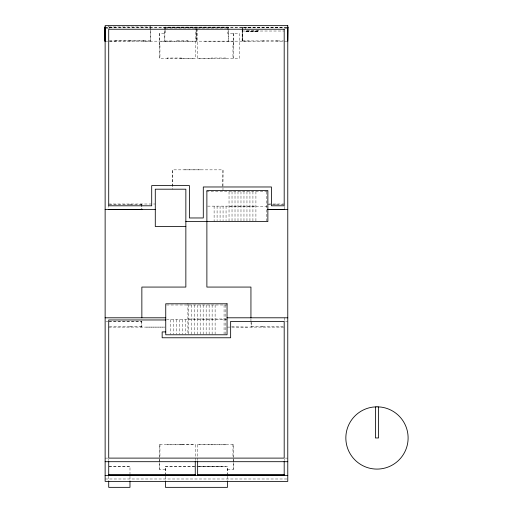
<?xml version="1.0" encoding="UTF-8"?>
<svg xmlns="http://www.w3.org/2000/svg" width="513" height="513" viewBox="0 0 513 513"><rect width="100%" height="100%" fill="white"/><g stroke="black" fill="none" stroke-linecap="round" stroke-linejoin="round"><path stroke-width="0.38" stroke-dasharray="2.56 1.92" d="M242.38 30.35L242.142 40.572M242.38 29.562L242.38 27.202L242.38 41.168L242.373 27.439L284.189 27.439M108.711 26.984L150.527 26.984M105.127 27.202L287.479 27.202M109.436 27.324L115.406 27.324M243.098 27.324L249.074 27.324M105.127 27.439L287.774 27.439M165.436 27.74L195.261 27.74M197.646 27.74L227.471 27.74M165.436 28.042L195.261 28.042M197.646 28.042L227.471 28.042M105.845 28.638L108.718 28.638L108.711 25.65M284.593 28.638L286.979 28.638M242.386 31.024L284.189 31.024M246.317 31.19L257.802 31.19M246.317 31.351L257.802 31.351M109.436 40.931L129.263 40.931M129.981 40.931L150.527 40.931M242.38 40.931L262.925 40.931M277.501 40.931L283.477 40.931M109.436 41.046L115.406 41.046M143.839 41.046L149.809 41.046M164.859 41.046L173.465 40.931M243.098 41.046L249.074 41.046M105.133 41.168L287.774 41.168M159.466 45.599L159.941 45.599L159.941 58.501M233.441 45.599L232.966 45.599L232.966 58.501M159.466 46.317L159.941 46.317M232.966 46.317L233.441 46.317M159.466 57.783L159.941 57.783M232.966 57.783L233.441 57.783M181.602 58.264L195.261 58.264M197.646 58.264L211.305 58.264M172.56 170.444L172.56 187.771M222.982 170.444L222.745 187.771M206.547 191.753L267.863 191.753M108.711 204.007L155.285 204.007M268.575 204.007L284.189 204.007M109.436 204.245L130.289 204.245M276.385 204.245L284.189 204.245M141.614 204.482L130.289 204.482L130.289 204.007M267.863 204.482L276.385 204.482L276.385 204.007M207.598 206.13L255.916 206.13M229.035 206.354L267.863 206.354M166.52 304.991L227.06 304.991M187.905 318.99L226.727 318.99M166.507 319.586L227.06 319.586M109.314 321.484L141.857 321.484L141.857 327.095M105.851 321.722L107.999 321.722M108.718 321.722L141.857 321.722M285.626 321.722L287.774 321.722M141.614 326.621L130.289 326.621L130.289 327.095M251.293 326.621L262.618 326.621L262.618 327.095M109.436 326.858L130.289 326.858M231.652 326.858L247.471 327.095M262.618 326.858L283.477 326.858M108.718 327.095L165.744 327.095M227.387 327.095L284.189 327.095M181.602 444.585L195.261 444.585M197.646 444.585L211.305 444.585M159.466 445.06L159.941 445.06M232.966 445.06L233.441 445.06M159.466 456.532L159.941 456.532M232.966 456.532L233.441 456.532M105.133 458.109L107.999 458.109M285.382 458.109L287.774 458.109M109.07 466.208L129.981 466.208L129.981 475.404M194.658 466.208L165.436 466.208L165.436 475.404M198.242 466.208L227.464 466.208L227.471 475.404M198.961 466.323L223.161 466.323M109.07 466.445L129.981 466.445M165.436 466.445L227.464 466.445M165.436 468.234L165.436 473.614M227.464 468.234L227.464 473.614M165.436 469.433L159.466 469.433L159.466 444.348L195.261 444.348L195.261 460.494M227.471 469.433L233.441 469.433L233.441 444.348L197.646 444.348L197.646 460.494M105.133 478.988L286.972 478.988M242.142 41.168L242.136 27.439M284.189 206.309L284.189 209.381M284.189 317.797L284.189 320.939M284.189 458.898L284.189 460.494M277.501 41.168L277.501 40.694L262.925 40.694L262.925 41.168M276.783 40.694L276.783 41.168M275.667 204.007L275.667 204.482M266.664 191.753L266.664 220.956M263.644 40.694L263.644 41.168M261.899 326.621L261.899 327.095M257.802 30.568L257.802 31.71M255.916 191.529L255.916 220.956M254.775 31.011L254.775 31.351M252.928 191.529L252.928 220.956M252.011 326.621L252.011 327.095M251.293 322.491L251.293 327.095M251.056 321.484L251.056 327.095M250.947 318.573L250.947 320.933M249.94 191.529L249.94 220.956M246.958 191.529L246.958 220.956M246.317 30.568L246.317 31.71M245.368 27.439L245.368 29.594M243.97 191.529L243.97 220.956M240.982 191.529L240.982 220.956M237.994 191.529L237.994 220.956M235.012 191.529L235.012 220.956M234.024 41.168L203.443 41.168M233.441 33.416L233.441 58.501M233.203 33.416L233.203 45.599M233.203 458.769L233.203 461.835M233.203 462.579L233.203 469.433M232.966 444.348L232.966 457.25M232.023 191.529L232.023 220.956M229.035 191.753L229.035 221.552M228.413 27.202L228.413 41.168M228.176 41.168L228.176 27.112L164.859 27.112L164.859 41.168M227.471 27.439L227.471 33.416L239.417 33.416L239.417 58.501L197.646 58.501L197.646 27.439M227.464 476.199L227.464 480.181M227.317 27.112L227.317 28.298M226.053 206.13L226.053 220.731M225.861 304.991L225.861 334.187M225.682 58.501L225.682 58.02L211.305 58.02L211.305 58.501M225.682 444.348L225.682 444.822L211.305 444.822L211.305 444.348M224.963 58.02L224.963 58.501M224.963 444.348L224.963 444.822M224.072 304.991L224.072 334.187M223.065 206.13L223.065 220.731M222.982 190.56L222.982 169.848L172.56 169.848L172.56 189.194M220.077 206.13L220.077 220.731M217.089 206.13L217.089 220.731M215.114 304.991L215.114 334.187M214.107 206.13L214.107 221.552M212.126 304.991L212.126 334.187M212.023 58.02L212.023 58.501M212.023 444.348L212.023 444.822M209.137 304.991L209.137 334.187M206.155 304.991L206.155 334.187M203.167 304.991L203.167 334.187M200.641 169.848L183.321 169.848M200.179 304.991L200.179 334.187M197.191 304.991L197.191 334.187M196.812 27.202L196.748 41.181M196.453 28.965L196.453 41.168M196.152 28.978L196.152 41.181M195.261 27.439L195.261 58.501L159.466 58.501L159.466 33.416L165.436 33.416L165.436 30.427M194.722 41.168L158.883 41.168M194.209 304.991L194.209 334.187M191.221 304.991L191.221 334.187M188.233 304.587L188.233 334.784M188.034 41.168L188.034 40.694L176.087 40.694L176.087 41.168M187.905 303.196L187.905 334.187M187.322 40.694L187.322 41.168M185.251 319.586L185.251 334.187M182.262 319.586L182.262 334.187M181.602 58.501L181.602 58.02L167.232 58.02L167.232 58.501M181.602 444.348L181.602 444.822L167.232 444.822L167.232 444.348M180.884 58.02L180.884 58.501M180.884 444.348L180.884 444.822M179.274 319.586L179.274 334.187M176.805 40.694L176.805 41.168M176.286 319.586L176.286 334.187M173.304 319.586L173.304 334.187M170.316 319.586L170.316 334.187M167.943 58.02L167.943 58.501M167.943 444.348L167.943 444.822M165.718 27.112L165.718 28.298M165.436 27.439L165.436 29.683M165.436 476.199L165.436 480.181M164.622 27.202L164.622 41.168M162.762 327.095L145.435 327.095M159.941 444.348L159.941 457.25M159.703 33.416L159.703 45.599M159.703 458.769L159.703 461.835M159.703 462.579L159.703 469.433M150.764 27.202L150.764 41.181M150.527 25.65L150.527 41.168M149.963 26.984L149.963 28.625M143.839 41.168L143.839 40.694L115.406 40.694L115.406 41.168M143.121 40.694L143.121 41.168M141.857 204.007L141.857 209.618M141.614 204.007L141.614 208.611M141.614 321.484L141.614 327.095M140.895 204.007L140.895 204.482M140.895 326.621L140.895 327.095M131.007 204.007L131.007 204.482M131.007 326.621L131.007 327.095M129.981 40.694L129.981 41.168M129.981 476.199L129.981 480.181M129.263 40.694L129.263 41.168M116.124 40.694L116.124 41.168M109.275 26.984L109.275 28.625M108.711 204.777L108.718 209.381M108.718 458.898L108.718 460.494M108.711 476.199L108.711 480.181M258.328 30.568L245.785 30.568L245.785 31.71L258.328 31.71L258.328 30.568"/><path stroke-width="0.77" d="M105.127 40.572L104.896 41.168L104.889 27.202L105.428 27.202L104.889 27.202L104.889 27.76M105.133 27.439L105.133 41.168L104.889 27.439L105.428 27.439M287.479 27.202L288.017 27.202L287.774 41.181M287.479 27.439L288.017 27.439M105.133 209.381L155.285 209.381M267.863 209.381L287.774 209.381M267.863 209.618L284.189 209.381M185.853 221.552L267.863 221.552L267.863 190.56L206.88 190.56L206.88 287.068L250.947 287.068L250.94 317.784M185.853 226.496L155.285 226.496L155.285 189.194L185.853 189.194L185.853 287.068L141.857 287.068L141.857 317.784M105.133 317.797L165.744 317.797M227.06 317.797L287.774 317.797M165.744 319.965L108.718 319.965L108.718 458.109L284.189 458.109L284.189 321.382L230.645 321.382L230.645 337.772L162.159 337.772L162.159 331.905L165.744 331.905M105.133 461.694L287.774 461.694M108.718 474.807L195.261 474.807M197.646 474.807L284.189 474.807M108.718 475.109L195.261 475.109M197.646 475.109L284.189 475.109M105.133 475.404L287.774 475.404M378.536 406.924L378.536 437.961L375.42 437.961L375.42 406.924M284.189 461.251L284.189 475.404M227.464 480.976L227.464 487.35L165.436 487.35L165.436 480.976M197.646 461.29L197.646 475.404M195.261 461.29L195.261 475.404M141.857 209.086L141.857 209.618L108.718 209.381M129.981 480.976L129.981 487.35L108.711 487.35L108.711 480.976M108.718 461.251L108.718 475.404M376.978 406.822L372.913 407.091A31.133 31.133 0 0 0 350.719 454.685A31.133 31.133 0 0 0 403.237 454.685A31.133 31.133 0 0 0 381.044 407.091L376.978 406.822M287.774 25.65L105.133 25.65L105.133 481.38L287.774 481.38L287.774 25.65M284.189 29.235L108.718 29.235L108.718 205.796L151.701 205.796L151.701 185.61L189.438 185.61L189.438 217.967L203.295 217.967L203.295 186.976L271.441 186.976L271.441 205.796L284.189 205.796L284.189 29.235M227.06 303.792L165.744 303.792L165.744 334.784L227.06 334.784L227.06 303.792"/></g></svg>
